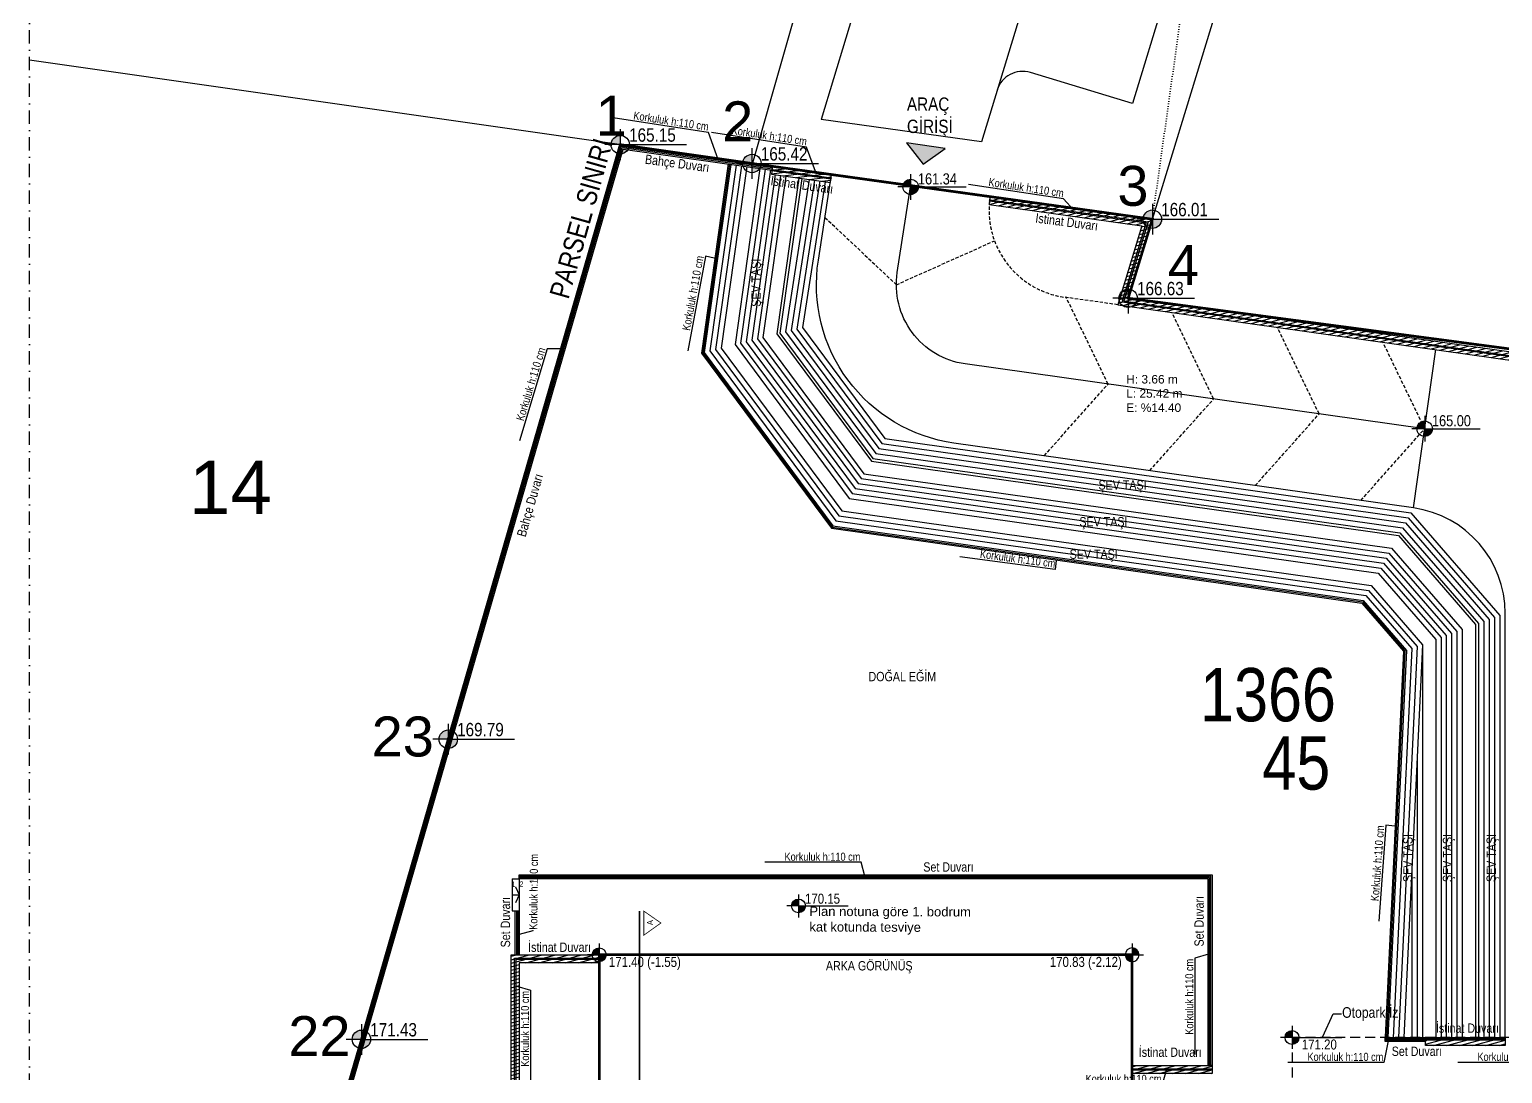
# Model space of a CAD drawing. Header units: millimetres. Extents: x 82776 to 137242, y 11666 to 27998.
# Drawn here: x 122756 to 124138, y 17439 to 18418 of the extents above; entities that cross this region are included whole.
import ezdxf
from ezdxf import colors
from ezdxf.entities.mleader import LeaderData, LeaderLine
from ezdxf.math import Vec2, Vec3
from ezdxf.xclip import XClip

# ---------------------------------------------------------------- set-up
doc = ezdxf.new("R2010")
doc.units = ezdxf.units.MM
doc.header["$XCLIPFRAME"] = 0
for name, pattern in [('( Hidden )', [0.375, 0.25, -0.125]), ('ACAD_ISO03W100', [30, 12, -18]), ('ACAD_ISO07W100', [3, 0, -3]), ('DASHDOT', [1, 0.5, -0.25, 0, -0.25]), ('DASHED', [15, 10, -5])]:
    doc.linetypes.add(name, pattern=pattern)
for name, color, linetype in [('0_IFC_Elevation_2', 31, 'Continuous'), ('0_IFC_Elevation_3', 21, 'Continuous'), ('0_IFC_Elevation_4', 11, 'Continuous'), ('0_IFC_Elevation_5', 252, 'Continuous'), ('0_IFC_Hatch', 250, 'Continuous'), ('0_IFC_Notation_Level_200', 160, 'Continuous'), ('0_IFC_Notation_Section_100', 10, 'Continuous'), ('0_IFC_Notation_Section_50', 10, 'Continuous'), ('0_IFC_Parsel Sınırı', 191, 'ACAD_ISO03W100'), ('0_IFC_Stair_Text', 221, 'Continuous'), ('0_IFC_Text_Explanation_200', 231, 'Continuous'), ('0_IFC_Text_Explanation_50', 231, 'Continuous'), ('2_IFC_Handrail', 181, 'Continuous'), ('2_IFC_Wall', 130, 'Continuous')]:
    doc.layers.add(name, color=color, linetype=linetype)
doc.layers.add('NADI', color=7, linetype='Continuous', lineweight=0)
doc.styles.add('IFC_TEXT', font='ARIALN.TTF')
doc.styles.get("Standard").update_dxf_attribs({"font": 'arial.ttf'})
pattern_1 = [(15, (-100433.742, -46815.495), (-3.2870019, 12.267258), [])]

# ---------------------------------------------------------------- blocks, each defined once
blk = doc.blocks.new('ARAZİYOLLAR_2')
at = {"layer": '0_IFC_Elevation_3'}
for p, q in [((5523.4, -2100.8, 3462.4), (5522.5, -1493.3, 3462.4)), ((6981.1, -1722.8, 3462.4), (5522.5, -1493.3, 3462.4)), ((7402.3, -2396.5, 3462.4), (5523.4, -2100.8, 3462.4)), ((5744.2, -2641.6, 3462.4), (5806.3, -2246.5, 3462.4)), ((7225.8, -2874.8, 3462.4), (5744.2, -2641.6, 3462.4))]:
    blk.add_line(p, q, dxfattribs=at)
at = {"layer": '0_IFC_Elevation_3', "elevation": 3462.4}
for points in [[(7173.7, 1739.5), (7275.5, -1220.8), (6969.7, -1488.8), (5323.7, -1261)], [(5322.3, -1259.6), (5327.5, 1479)], [(5325.1, -2776.6), (7366.3, -3099.2), (7447.8, -5209.8), (7326.5, -6140.6), (7380.1, -6150.2), (6895.9, -6999.5)]]:
    blk.add_lwpolyline(points, dxfattribs=at)
at = {"layer": '0_IFC_Elevation_3'}
blk.add_arc((5707.6, -2231, 3462.4), 100, 351.0568, 81.0568, dxfattribs=at)
at = {"layer": '0_IFC_Parsel Sınırı', "linetype": 'Continuous', "ltscale": 5, "const_width": 10, "elevation": 3462.4}
blk.add_lwpolyline([(5323.2, -760.4), (5322.3, -1259.6), (5325.1, -2776.6), (5018.8, -2728.2), (5032, -4366.9), (5024.5, -5117), (5019.3, -5645.1), (7326.4, -6140.9), (7306.8, -6222.6), (6955.6, -6856.3), (5972.9, -8325.1), (6123, -8355.3), (6103.7, -8389.3), (5666.1, -9177.7), (2891.3, -8408.4), (-1.4, -8102.4), (-301.4, -7769.4), (-295.7, -5423), (-290.7, -3181.4), (-205.1, -2247.2), (0, 0), (1862.5, -268.3), (3023.4, -433)], close=True, dxfattribs=at)
at = {"layer": '0_IFC_Parsel Sınırı'}
for p in [(1862.5, -268.3, 1023.5), (3023.4, -433, 934.4), (5323.2, -760.4), (5322.3, -1259.6, 613.8), (5018.8, -2728.2), (5325.1, -2776.6)]:
    blk.add_point(p, dxfattribs=at)
at = {"lineweight": 0, "style": 'IFC_TEXT', "oblique": 360}
blk.add_text('PARSEL SINIRI', height=75, rotation=352.277, dxfattribs=at).set_placement((4718.5, -649.2, 3462.4))
at = {"layer": '0_IFC_Parsel Sınırı'}
for s, p in [('22', (1762, -5.1, 1023.5)), ('23', (2919.1, -157.6, 934.4)), ('1', (5343.9, -664.6)), ('2', (5389.1, -1137.4, 613.8)), ('3', (5356.5, -2639.7)), ('4', (5088.6, -2868.7))]:
    blk.add_text(s, height=150, rotation=278.0307, dxfattribs=at).set_placement(p)
at = {"layer": '0_IFC_Parsel Sınırı', "lineweight": 35, "style": 'IFC_TEXT'}
for s, p in [('1366', (3484.1, -3217.2, 3462.4)), ('45', (3262.9, -3484.4, 3462.4))]:
    blk.add_text(s, height=200, rotation=278.0307, dxfattribs=at).set_placement(p)
at = {"layer": 'NADI'}
blk.add_text('14', height=200, rotation=278.0307, dxfattribs=at).set_placement((3724.4, 648.1, 443.8))
blk = doc.blocks.new('VP_GORUNUS YAZILARI')
at = {"layer": '0_IFC_Text_Explanation_50', "transparency": 33554687, "insert": (771.6, -3064.3), "char_height": 35, "attachment_point": 1, "style": 'IFC_TEXT'}
blk.add_mtext_dynamic_manual_height_columns('\\pxql;ARKA GÖRÜNÜŞ ', width=515.997, gutter_width=12.5, heights=[0], dxfattribs=at)
blk = doc.blocks.new('BLOK KESIT YERLERI')
at = {"layer": '0_IFC_Notation_Section_100', "linetype": 'DASHED', "const_width": 6}
blk.add_lwpolyline([(-5348.1, -614.3), (-5348.1, 1576.8)], dxfattribs=at)
at = {"layer": '0_IFC_Notation_Section_100', "ltscale": 3, "const_width": 3}
blk.add_lwpolyline([(-5332, 1576.8), (-5332, 1486.8), (-5268.1, 1532.4)], close=True, dxfattribs=at)
at = {"layer": '0_IFC_Notation_Section_50', "ltscale": 3, "insert": (-5298.1, 1496.5), "char_height": 22.5, "attachment_point": 7, "rotation": 89.9589, "style": 'IFC_TEXT'}
blk.add_mtext_dynamic_manual_height_columns('\\pxqc;A', width=74.846, gutter_width=364500, heights=[41.8], dxfattribs=at)
blk = doc.blocks.new('0_IFC_NOTATION_LEVEL_200')
at = {"layer": '0_IFC_Notation_Level_200'}
h = blk.add_hatch(color=256, dxfattribs=at)
h.dxf.hatch_style = 1
h.paths.add_polyline_path([(0, 0), (0, 576, 0.414214), (-576, 0)])
h.paths.add_polyline_path([(0, -576, 0.414214), (576, 0), (0, 0)])
for p, q in [((0, 960), (0, -960)), ((0, 0), (-960, 0)), ((0, 0), (4154, 0))]:
    blk.add_line(p, q, dxfattribs=at)
blk.add_circle((0, 0), 576, dxfattribs=at)
at = {"layer": '0_IFC_Notation_Level_200', "style": 'IFC_TEXT'}
for tag, p in [('LEVEL_ABOVE', (549, 185)), ('LEVEL_BELOW', (549, -1005))]:
    blk.add_attdef(tag, p, '', height=800, dxfattribs=at)
blk = doc.blocks.new('BLOK KOSE KOTLARI')
at = {"layer": '0_IFC_Notation_Level_200', "linetype": 'ACAD_ISO07W100', "lineweight": 0, "ltscale": 3, "elevation": -344179.3}
blk.add_lwpolyline([(2435.3, 5325.7), (2075.9, 2761.1)], dxfattribs=at)
ref = blk.add_blockref('0_IFC_NOTATION_LEVEL_200', (79.2, 3040.9, -348766.2), dxfattribs=dict(xscale=0.06, yscale=0.06, zscale=0.06))
ref.add_attrib('LEVEL_ABOVE', '165.15', (112.5, 3052, -348766.2), dxfattribs={"layer": '0_IFC_Notation_Level_200', "height": 50, "rotation": 0, "style": 'IFC_TEXT'})
ref = blk.add_blockref('0_IFC_NOTATION_LEVEL_200', (573.4, 2970.2, -348766.2), dxfattribs=dict(xscale=0.06, yscale=0.06, zscale=0.06))
ref.add_attrib('LEVEL_ABOVE', '165.42', (606.7, 2981.3, -348766.2), dxfattribs={"layer": '0_IFC_Notation_Level_200', "height": 50, "rotation": 0, "style": 'IFC_TEXT'})
ref = blk.add_blockref('0_IFC_NOTATION_LEVEL_200', (2075.9, 2761.1, -348766.2), dxfattribs=dict(xscale=0.06, yscale=0.06, zscale=0.06))
ref.add_attrib('LEVEL_ABOVE', '166.01', (2109.2, 2772.2, -348766.2), dxfattribs={"layer": '0_IFC_Notation_Level_200', "height": 50, "rotation": 0, "style": 'IFC_TEXT'})
ref = blk.add_blockref('0_IFC_NOTATION_LEVEL_200', (1985.2, 2464.6, -348766.2), dxfattribs=dict(xscale=0.06, yscale=0.06, zscale=0.06))
ref.add_attrib('LEVEL_ABOVE', '166.63', (2018.5, 2475.7, -348766.2), dxfattribs={"layer": '0_IFC_Notation_Level_200', "height": 50, "rotation": 0, "style": 'IFC_TEXT'})
ref = blk.add_blockref('0_IFC_NOTATION_LEVEL_200', (-566.2, 809.4, -348766.2), dxfattribs=dict(xscale=0.06, yscale=0.06, zscale=0.06))
ref.add_attrib('LEVEL_ABOVE', '169.79', (-532.9, 820.5, -348766.2), dxfattribs={"layer": '0_IFC_Notation_Level_200', "height": 50, "rotation": 0, "style": 'IFC_TEXT'})
ref = blk.add_blockref('0_IFC_NOTATION_LEVEL_200', (0, 0), dxfattribs=dict(xscale=0.045, yscale=0.045, zscale=0.045))
ref.add_attrib('LEVEL_BELOW', '171.40 (-1.55)', (36.8, -45.2), dxfattribs={"layer": '0_IFC_Notation_Level_200', "height": 37.5, "style": 'IFC_TEXT'})
ref = blk.add_blockref('0_IFC_NOTATION_LEVEL_200', (2000, 0), dxfattribs=dict(xscale=-0.045, yscale=0.045, zscale=0.045))
ref.add_attrib('LEVEL_BELOW', '170.83 (-2.12)', (1691.3, -45.2), dxfattribs={"layer": '0_IFC_Notation_Level_200', "height": 37.5, "style": 'IFC_TEXT'})
ref = blk.add_blockref('0_IFC_NOTATION_LEVEL_200', (-892.1, -317.1, -348677.2), dxfattribs=dict(xscale=0.06, yscale=0.06, zscale=0.06))
ref.add_attrib('LEVEL_ABOVE', '171.43', (-858.9, -306, -348677.2), dxfattribs={"layer": '0_IFC_Notation_Level_200', "height": 50, "rotation": 0, "style": 'IFC_TEXT'})
ref = blk.add_blockref('0_IFC_NOTATION_LEVEL_200', (2600, -310, -108.6), dxfattribs=dict(xscale=0.045, yscale=0.045, zscale=0.045))
ref.add_attrib('LEVEL_BELOW', '171.20', (2636.8, -355.2, -108.6), dxfattribs={"layer": '0_IFC_Notation_Level_200', "height": 37.5, "style": 'IFC_TEXT'})
blk = doc.blocks.new('OK')
at = {"layer": '0_IFC_Text_Explanation_50'}
h = blk.add_hatch(color=256, dxfattribs=at)
h.dxf.hatch_style = 1
h.paths.add_polyline_path([(90, 47.4), (0, 0), (44.1, -91.7)])
blk.add_lwpolyline([(90, 47.4), (0, 0), (44.1, -91.7), (90, 47.4)], dxfattribs=at)
blk = doc.blocks.new('VP BLOK YERLERİ')
at = {"layer": '0_IFC_Elevation_5', "linetype": '( Hidden )', "ltscale": 150, "elevation": 349592}
blk.add_lwpolyline([(6017.4, 998.9), (6017.4, 998.9), (6017.4, 1813.9), (4017.4, 1813.9), (4017.4, 998.9)], dxfattribs=at)
at = {"layer": '2_IFC_Wall', "color": 131, "lineweight": 80, "elevation": 349700.6}
blk.add_lwpolyline([(3417.4, 2123.9), (1417.4, 2123.9), (1417.4, 323.9), (3417.4, 323.9)], close=True, dxfattribs=at)
at = {"layer": '0_IFC_Text_Explanation_50'}
ml = blk.add_multileader_mtext('Standard', dxfattribs=at)
ml.set_content('Otopark İzi', color=256, style='IFC_TEXT')
ml.set_leader_properties()
ml.build(insert=Vec2(0, 0))
ml.multileader.update_dxf_attribs({"text_right_attachment_type": 6, "dogleg_length": 0.36})
ctx = ml.context
ctx.base_point, ctx.char_height, ctx.plane_origin = Vec3(4203.3, 1902.2, 349700.6), 40, Vec3(4042.6, 1766.7, 349700.6)
ctx.right_attachment = 6
notes = []
notes.append((ctx, [(0, (1, 1, 0), (4172, 1902.2, 349700.6), (1, 0), 31.4, [(0, [(4131, 1813.9, 349700.6)], 0, [])])]))
ctx.mtext.insert, ctx.mtext.flow_direction = Vec3(4205.3, 1927.7, 349700.6), 5
for ctx, leaders in notes:
    for number, flags, end, landing, length, lines in leaders:
        leader = LeaderData()
        leader.index, (leader.has_last_leader_line, leader.has_dogleg_vector, leader.attachment_direction) = number, flags
        leader.last_leader_point, leader.dogleg_vector, leader.dogleg_length = Vec3(end), Vec3(landing), length
        for number, points, colour, breaks in lines:
            line = LeaderLine()
            line.index, line.vertices, line.color, line.breaks = number, Vec3.list(points), colors.encode_raw_color(colour), breaks
            leader.lines.append(line)
        ctx.leaders.append(leader)
blk = doc.blocks.new('VP_SETLER')
at = {"layer": '0_IFC_Elevation_5'}
h = blk.add_hatch(dxfattribs=at)
h.set_pattern_fill('ANSI31', color=256, scale=4, angle=330)
h.set_pattern_definition([(15, (-100433.742, -46815.495), (-3.2870019, 12.267258), [])])
edge = h.paths.add_edge_path()
edge.add_line((1387.7, -195.1), (1384.4, -224.9))
edge.add_line((1384.4, -224.9), (1957.7, -304.7))
edge.add_line((1957.7, -304.7), (1867.1, -600.8))
edge.add_line((1867.1, -600.8), (4793.3, -1013.8))
edge.add_arc((4835.3, -716.8), 300, 261.9657, 339.8404)
edge.add_line((5116.9, -820.2), (5291.9, -343.5))
edge.add_arc((5855.1, -550.3), 600, 82.069, 159.8404, ccw=False)
edge.add_line((5937.9, 44), (6063.2, 385.3))
edge.add_line((6063.2, 385.3), (6625.1, 179))
edge.add_line((6625.1, 179), (6635.5, 207.2))
edge.add_line((6635.5, 207.2), (6045.4, 423.8))
edge.add_line((6045.4, 423.8), (5917.9, 76.6))
edge.add_arc((5855.1, -550.3), 630, 84.2792, 159.8404)
edge.add_line((5263.7, -333.2), (5088.7, -809.8))
edge.add_arc((4835.3, -716.8), 270, 261.9657, 339.8404, ccw=False)
edge.add_line((4797.5, -984.1), (1906.1, -576))
edge.add_line((1906.1, -576), (1996.7, -279.8))
edge.add_line((1996.7, -279.8), (1387.7, -195.1))
h = blk.add_hatch(dxfattribs=at)
h.set_pattern_fill('ANSI31', color=256, scale=4, angle=-30)
h.set_pattern_definition([(6.9406, (10.786, -16.677), (-1.53468, 12.60693), [])])
h.paths.add_polyline_path([(793.3, -112.3), (571.5, -80.9), (567.3, -110.6), (788.7, -142)])
h = blk.add_hatch(dxfattribs=at)
h.set_pattern_fill('ANSI31', color=256, scale=4, angle=-30)
h.set_pattern_definition(pattern_1)
h.paths.add_polyline_path([(-409.2, -3040.9), (-79.2, -3040.9), (-79.2, -3070.9), (-379.2, -3070.9), (-379.2, -4990.9), (-409.2, -4990.9)])
h = blk.add_hatch(dxfattribs=at)
h.set_pattern_fill('ANSI31', color=256, scale=4, angle=-30)
h.set_pattern_definition(pattern_1)
h.paths.add_polyline_path([(3021.4, -3350.9), (3320.8, -3350.9), (3320.8, -3380.9), (3021.4, -3380.9)])
h = blk.add_hatch(dxfattribs=at)
h.set_pattern_fill('ANSI31', color=256, scale=4, angle=-30)
h.set_pattern_definition(pattern_1)
h.paths.add_polyline_path([(2220.8, -3485.9), (1920.8, -3485.9), (1920.8, -3455.9), (2220.8, -3455.9)])
at = {"layer": '0_IFC_Hatch'}
h = blk.add_hatch(color=255, dxfattribs=at)
h.dxf.hatch_style = 1
edge = h.paths.add_edge_path()
edge.add_line((6629.5, 190.7), (6055.8, 401.3))
edge.add_line((6055.8, 401.3), (5929.6, 57.7))
edge.add_arc((5855.1, -550.3), 612.5, 83.0138, 159.501)
edge.add_line((5281.4, -335.8), (5105.1, -815.9))
edge.add_arc((4835.3, -716.8), 287.5, 261.9921, 339.8404, ccw=False)
edge.add_line((4795.2, -1001.5), (1882.9, -591.8))
edge.add_line((1882.9, -591.8), (1974, -294.3))
edge.add_line((1974, -294.3), (1385.8, -212.5))
edge.add_line((1385.8, -212.5), (1386.3, -207.5))
edge.add_line((1386.3, -207.5), (1980.5, -290.2))
edge.add_line((1980.5, -290.2), (1889.4, -587.6))
edge.add_line((1889.4, -587.6), (4795.9, -996.5))
edge.add_arc((4835.3, -716.8), 282.5, 261.9921, 339.8404)
edge.add_line((5100.5, -814.1), (5276.7, -334.1))
edge.add_arc((5855.1, -550.3), 617.5, 83.3819, 159.5023, ccw=False)
edge.add_line((5926.3, 63.1), (6052.8, 407.8))
edge.add_line((6052.8, 407.8), (6631.2, 195.4))
edge.add_line((6631.2, 195.4), (6629.5, 190.7))
h = blk.add_hatch(color=255, dxfattribs=at)
h.dxf.hatch_style = 1
h.paths.add_polyline_path([(569.8, -93.3), (791.4, -124.7), (790.6, -129.6), (569.1, -98.3)])
h = blk.add_hatch(color=255, dxfattribs=at)
h.dxf.hatch_style = 1
h.paths.add_polyline_path([(-396.7, -3053.4), (-79.2, -3053.4), (-79.2, -3058.4), (-391.7, -3058.4), (-391.7, -4990.9), (-396.7, -4990.9)])
h = blk.add_hatch(color=255, dxfattribs=at)
h.dxf.hatch_style = 1
h.paths.add_polyline_path([(3021.4, -3355.9), (3320.8, -3355.9), (3320.8, -3360.9), (3021.4, -3360.9)])
h = blk.add_hatch(color=255, dxfattribs=at)
h.dxf.hatch_style = 1
h.paths.add_polyline_path([(1920.8, -3468.4), (2220.8, -3468.4), (2220.8, -3473.4), (1920.8, -3473.4)])
at = {"layer": '0_IFC_Elevation_2'}
blk.add_lwpolyline([(1387.7, -195.1), (1384.4, -224.9), (1957.7, -304.7), (1867.1, -600.8), (4793.3, -1013.8, 0.353504), (5116.9, -820.2), (5291.9, -343.5, -0.352997), (5937.9, 44), (6063.2, 385.3), (6625.1, 179), (6635.5, 207.2), (6045.4, 423.8), (5917.9, 76.6, 0.342188), (5263.7, -333.2), (5088.7, -809.8, -0.353504), (4797.5, -984.1), (1906.1, -576), (1996.7, -279.8)], format="xyb", close=True, dxfattribs=at)
for points in [[(793.3, -112.3), (571.5, -80.9), (567.3, -110.6), (788.7, -142)], [(3021.4, -3350.9), (3320.8, -3350.9), (3320.8, -3380.9), (3021.4, -3380.9)]]:
    blk.add_lwpolyline(points, close=True, dxfattribs=at)
at = {"layer": '0_IFC_Elevation_2', "elevation": 346238.3}
for points in [[(-409.2, -3040.9), (-79.2, -3040.9), (-79.2, -3070.9), (-379.2, -3070.9), (-379.2, -4990.9), (-409.2, -4990.9)], [(2220.8, -3485.9), (1920.8, -3485.9), (1920.8, -3455.9), (2220.8, -3455.9)]]:
    blk.add_lwpolyline(points, close=True, dxfattribs=at)
at = {"layer": '0_IFC_Elevation_3'}
for points in [[(1867.1, -600.8), (4793.3, -1013.8, 0.353504), (5116.9, -820.2), (5291.9, -343.5, -0.414214), (6061.9, 12.9), (7397.6, -477.4, 0.336319), (7571, -424.4)], [(8113.6, -1379.4), (6136.7, -653.7, 0.414214), (5751.7, -831.9), (5680.1, -1027, -0.353504), (4709.5, -1607.9), (4176.7, -1532.7, 0.455907), (3720.8, -1928.8), (3720.8, -3350.9), (3320.8, -3350.9), (3320.8, -1759.4, 0.373714), (2976.7, -1363.4), (1252.3, -1120, -0.418431), (743.3, -433.5), (793.3, -112.3)]]:
    blk.add_lwpolyline(points, format="xyb", dxfattribs=at)
for points in [[(-406.2, -2755.9), (-406.2, -2875.9)], [(-406.2, -2755.9), (-379.2, -2755.9)], [(-379.2, -2755.9), (-379.2, -2875.9)], [(-406.2, -2815.9), (-379.2, -2815.9)], [(-392.7, -2785.9), (-379.2, -2815.9), (-392.7, -2845.9)], [(-406.2, -2875.9), (-379.2, -2875.9)]]:
    blk.add_lwpolyline(points, dxfattribs=at)
at = {"layer": '0_IFC_Elevation_4'}
for points in [[(571.5, -80.9), (0, 0), (-1496.2, -5164.9), (-1206.5, -5233.1), (-1203.1, -5218.5), (-1477.4, -5153.9), (10.8, -16.7), (569.4, -95.8)], [(-394.2, -3040.9), (-394.2, -2875.9), (-379.2, -2875.9), (-379.2, -3040.9)]]:
    blk.add_lwpolyline(points, dxfattribs=at)
for points in [[(2220.8, -2740.9), (2220.8, -3455.9), (2205.8, -3455.9), (2205.8, -2755.9), (-379.2, -2755.9), (-379.2, -2740.9)], [(2870.8, -3350.9), (3021.4, -3350.9), (3021.4, -3365.9), (2870.8, -3365.9)]]:
    blk.add_lwpolyline(points, close=True, dxfattribs=at)
at = {"layer": '0_IFC_Elevation_5'}
for points in [[(415.4, -74), (315.4, -779.5), (798.1, -1430.5), (2787.5, -1711.3), (2949.8, -1898.1), (2880.8, -3350.9)], [(435.2, -76.8), (336.4, -774.2), (809.2, -1411.9), (2797.7, -1692.6), (2970.1, -1891), (2900.8, -3351.8)], [(455, -79.6), (357.4, -768.9), (820.3, -1393.3), (2807.9, -1673.8), (2990.5, -1884), (2920.9, -3350.9)], [(474.8, -82.4), (378.3, -763.6), (831.3, -1374.6), (2818.1, -1655.1), (3010.9, -1876.9), (2940.9, -3350.9)], [(524.3, -89.4), (430.7, -750.3), (859, -1328), (2843.6, -1608.2), (3059.8, -1857), (3059.8, -3350.9)], [(544.1, -92.2), (451.6, -745), (870.1, -1309.4), (2853.8, -1589.4), (3079.8, -1849.5), (3079.8, -3350.9)], [(563.9, -95), (472.6, -739.6), (881.2, -1290.8), (2864, -1570.6), (3099.8, -1842), (3099.8, -3350.9)], [(581.6, -112.6), (493.5, -734.3), (892.3, -1272.1), (2874.2, -1551.9), (3119.8, -1834.6), (3119.8, -3350.9)], [(601.4, -115.5), (514.5, -729), (903.4, -1253.5), (2884.4, -1533.1), (3139.8, -1827.1), (3139.8, -3350.9)], [(621.2, -118.3), (535.5, -723.7), (914.4, -1234.9), (2894.6, -1514.4), (3159.8, -1819.6), (3159.8, -3350.9)], [(670.7, -125.3), (587.8, -710.4), (942.2, -1188.3), (2920.1, -1467.5), (3209.8, -1800.9), (3209.8, -3350.9)], [(681.6, -126.8), (599.4, -707.5), (948.2, -1178), (2925.7, -1457.2), (3220.8, -1796.8), (3220.8, -3350.9)], [(709.5, -130.8), (620.4, -702.3), (959.3, -1159.4), (2935.9, -1438.4), (3240.8, -1789.3), (3240.8, -3350.9)], [(729.3, -133.6), (641.5, -697.1), (970.4, -1140.8), (2946.1, -1419.6), (3260.8, -1781.9), (3260.8, -3350.9)], [(749.1, -136.4), (662.5, -691.9), (981.5, -1122.1), (2956.3, -1400.9), (3280.8, -1774.4), (3280.8, -3350.9)], [(768.9, -139.2), (683.6, -686.7), (992.6, -1103.5), (2966.5, -1382.1), (3300.8, -1766.9), (3300.8, -3350.9)], [(2976.7, -1363.4), (3060.5, -769.3)], [(3010.9, -1876.9), (3010.9, -3350.9)], [(2990.9, -2298.3), (2990.9, -3350.9)], [(2970.9, -2719.7), (2970.9, -3350.9)]]:
    blk.add_lwpolyline(points, dxfattribs=at)
blk.add_lwpolyline([(3018.6, -1066.3), (1294.2, -822.9, -0.418431), (1039.7, -479.6), (1089.7, -158.5)], format="xyb", dxfattribs=at)
at = {"layer": '0_IFC_Elevation_5', "linetype": '( Hidden )', "ltscale": 50, "elevation": -2528}
blk.add_lwpolyline([(1867.1, -600.8), (1666.3, -572.5, -0.41729), (1387.7, -195.1)], format="xyb", dxfattribs=at)
at = {"layer": '0_IFC_Elevation_5', "linetype": '( Hidden )', "ltscale": 50}
for points in [[(768.2, -273.3), (1036.1, -525.8), (1404.4, -360.9)], [(1590.7, -1167.7), (1830.4, -898.6), (1673.6, -573.5)], [(1986.8, -1223.6), (2226.5, -954.5), (2070.5, -631)], [(2382.9, -1279.5), (2622.5, -1010.4), (2466.5, -686.9)], [(2778.9, -1335.4), (3018.6, -1066.3), (2862.6, -742.8)]]:
    blk.add_lwpolyline(points, dxfattribs=at)
at = {"layer": '2_IFC_Handrail'}
blk.add_lwpolyline([(6629.5, 190.7), (6055.8, 401.3), (5929.6, 57.7, 0.346707), (5281.4, -335.8), (5105.1, -815.9, -0.353374), (4795.2, -1001.5), (1882.9, -591.8), (1974, -294.3), (1385.8, -212.5), (1386.3, -207.5), (1980.5, -290.2), (1889.4, -587.6), (4795.9, -996.5, 0.353374), (5100.5, -814.1), (5276.7, -334.1, -0.344915), (5926.3, 63.1), (6052.8, 407.8), (6631.2, 195.4)], format="xyb", close=True, dxfattribs=at)
for points in [[(-1205.4, -5228.2), (-1490, -5161.2), (3.6, -5.6), (570.8, -85.9)], [(-1204.2, -5223.3), (-1483.7, -5157.5), (7.2, -11.1), (570.1, -90.8)], [(405.5, -72.6), (305, -782.2), (792.5, -1439.8), (2782.4, -1720.7), (2939.6, -1901.6), (2870.8, -3350.4)], [(410.4, -73.3), (310.2, -780.9), (795.3, -1435.2), (2785, -1716), (2944.7, -1899.8), (2875.8, -3350.7)], [(2215.8, -3455.9), (2215.8, -2745.9), (-379.2, -2745.9)], [(2210.8, -3455.9), (2210.8, -2750.9), (-379.2, -2750.9)], [(-389.2, -2875.9), (-389.2, -3040.9)], [(-384.2, -2875.9), (-384.2, -3040.9)], [(2870.8, -3355.9), (3021.4, -3355.9)], [(2870.8, -3360.9), (3021.4, -3360.9)]]:
    blk.add_lwpolyline(points, dxfattribs=at)
for points in [[(569.8, -93.3), (791.4, -124.7), (790.6, -129.6), (569.1, -98.3)], [(-396.7, -3053.4), (-79.2, -3053.4), (-79.2, -3058.4), (-391.7, -3058.4), (-391.7, -4990.9), (-396.7, -4990.9)], [(3021.4, -3355.9), (3320.8, -3355.9), (3320.8, -3360.9), (3021.4, -3360.9)], [(1920.8, -3468.4), (2220.8, -3468.4), (2220.8, -3473.4), (1920.8, -3473.4)]]:
    blk.add_lwpolyline(points, close=True, dxfattribs=at)
at = {"rotation": 100.3593433704488}
blk.add_blockref('OK', (1136.5, -73.8), dxfattribs=at)
ref = blk.add_blockref('0_IFC_NOTATION_LEVEL_200', (1089.7, -158.5), dxfattribs=dict(xscale=0.05, yscale=0.05, zscale=0.05))
ref.add_attrib('LEVEL_ABOVE', '161.34', (1117.1, -149.3), dxfattribs={"layer": '0_IFC_Notation_Level_200', "height": 41.67, "style": 'IFC_TEXT'})
ref = blk.add_blockref('0_IFC_NOTATION_LEVEL_200', (3018.6, -1066.3), dxfattribs=dict(xscale=0.05, yscale=0.05, zscale=0.05))
ref.add_attrib('LEVEL_ABOVE', '165.00', (3046, -1057), dxfattribs={"layer": '0_IFC_Notation_Level_200', "height": 41.67, "style": 'IFC_TEXT'})
ref = blk.add_blockref('0_IFC_NOTATION_LEVEL_200', (668.7, -2857.2), dxfattribs=dict(xscale=0.045, yscale=0.045, zscale=0.045))
ref.add_attrib('LEVEL_ABOVE', '170.15', (693.3, -2848.9), dxfattribs={"layer": '0_IFC_Notation_Level_200', "height": 37.5, "rotation": 360, "style": 'IFC_TEXT'})
at = {"layer": '0_IFC_Notation_Level_200', "insert": (709.9, -2859.8), "char_height": 35, "attachment_point": 1, "rotation": 359.7961}
blk.add_mtext_dynamic_manual_height_columns('Plan notuna göre 1. bodrum kat kotunda tesviye', width=640.65, gutter_width=12.5, heights=[213.4], dxfattribs=at)
at = {"layer": '0_IFC_Stair_Text', "transparency": 33554687, "char_height": 20, "attachment_point": 3, "style": 'IFC_TEXT'}
for s, insert in [('1', (-393, -2765.7)), ('2', (-363, -2765.1))]:
    blk.add_mtext_dynamic_manual_height_columns(s, width=21.116, gutter_width=12.5, heights=[0], dxfattribs=dict(at, insert=insert))
at = {"layer": '0_IFC_Text_Explanation_200', "attachment_point": 1, "style": 'IFC_TEXT'}
for s, width, gutter_width, insert, char_height in [('ARAÇ GİRİŞİ', 275.985, 972000, (1075.8, 177.1, 7160.2), 50), ('\\pxt3;ŞEV TAŞI', 439.524, 12.5, (1794.5, -1259.6), 35), ('\\pxt3;ŞEV TAŞI', 439.524, 12.5, (1722.8, -1397.9), 35), ('\\pxt3;ŞEV TAŞI', 439.524, 12.5, (1686.2, -1519.5), 35), ('DOĞAL EĞİM', 511.412, 972000, (931.5, -1978.9), 35), ('Set Duvarı', 275.849, 972000, (1137.2, -2693.6), 35), ('İstinat Duvarı', 275.849, 972000, (-345.7, -2994.7, 346129.7), 35), ('İstinat Duvarı', 275.849, 972000, (3060.7, -3298.4, 346129.7), 35), ('İstinat Duvarı', 275.849, 972000, (1945.9, -3388.7, 346129.7), 35), ('Set Duvarı', 275.849, 972000, (2894.8, -3385.3), 35)]:
    blk.add_mtext_dynamic_manual_height_columns(s, width=width, gutter_width=gutter_width, heights=[0], dxfattribs=dict(at, insert=insert, char_height=char_height))
at = {"layer": '0_IFC_Text_Explanation_200', "char_height": 35, "attachment_point": 1, "style": 'IFC_TEXT'}
for s, width, gutter_width, insert, rotation in [('Bahçe Duvarı', 275.849, 972000, (95.8, -36.7), 352.4594), ('İstinat Duvarı', 275.849, 972000, (567.4, -116.8), 352.0511), ('İstinat Duvarı', 275.849, 972000, (1560.8, -257.2), 352.4594), ('\\pxt3;ŞEV TAŞI', 439.524, 12.5, (492.4, -608.4), 90), ('Bahçe Duvarı', 275.849, 972000, (-389, -1465.3), 74.1452), ('\\pxt3;ŞEV TAŞI', 439.524, 12.5, (2937.9, -2767.7), 90), ('\\pxt3;ŞEV TAŞI', 439.524, 12.5, (3086.8, -2767.7), 90), ('\\pxt3;ŞEV TAŞI', 439.524, 12.5, (3250.7, -2767.7), 90), ('Set Duvarı', 275.849, 972000, (-448.4, -3012.8), 90), ('Set Duvarı', 275.849, 972000, (2154.5, -3009.5), 90)]:
    blk.add_mtext_dynamic_manual_height_columns(s, width=width, gutter_width=gutter_width, heights=[0], dxfattribs=dict(at, insert=insert, rotation=rotation))
at = {"layer": '0_IFC_Text_Explanation_50', "insert": (1898.5, -864.5), "char_height": 32, "attachment_point": 1}
blk.add_mtext_dynamic_manual_height_columns('H: 3.66 m\\PL: 25.42 m\\PE: %14.40', width=511.412, gutter_width=972000, heights=[0], dxfattribs=at)
at = {"layer": '0_IFC_Text_Explanation_50'}
ml = blk.add_multileader_mtext('Standard', dxfattribs=at)
ml.set_content('Korkuluk h:110 cm', color=256, style='IFC_TEXT')
ml.set_leader_properties()
ml.build(insert=Vec2(0, 0))
ml.multileader.update_dxf_attribs({"text_right_attachment_type": 6, "dogleg_length": 0.36})
ctx = ml.context
ctx.base_point, ctx.char_height, ctx.plane_origin, ctx.plane_x_axis, ctx.plane_y_axis = Vec3(52.7, 109.4), 30, Vec3(272.1, -87), Vec3(0.988557, -0.150849), Vec3(0.150849, 0.988557)
ctx.right_attachment, ctx.text_align_type = 6, 2
notes = []
notes.append((ctx, [(1, (1, 1, 0), (330.6, 46), (-0.988557, 0.150849), 0.36, [(0, [(368.6, -59.7)], 0, [])])]))
ctx.mtext.insert, ctx.mtext.text_direction, ctx.mtext.rotation, ctx.mtext.alignment, ctx.mtext.flow_direction = Vec3(333.7, 81.9), Vec3(0.988557, -0.150849), 6.131759, 3, 5
ml = blk.add_multileader_mtext('Standard', dxfattribs=at)
ml.set_content('Korkuluk h:110 cm', color=256, style='IFC_TEXT')
ml.set_leader_properties()
ml.build(insert=Vec2(0, 0))
ml.multileader.update_dxf_attribs({"text_right_attachment_type": 6, "dogleg_length": 0.36})
ctx = ml.context
ctx.base_point, ctx.char_height, ctx.plane_origin, ctx.plane_x_axis, ctx.plane_y_axis = Vec3(421.6, 54.2), 30, Vec3(640.9, -142.2), Vec3(0.988557, -0.150849), Vec3(0.150849, 0.988557)
ctx.right_attachment, ctx.text_align_type = 6, 2
notes.append((ctx, [(1, (1, 1, 0), (699.4, -9.2), (-0.988557, 0.150849), 0.36, [(0, [(737.4, -114.9)], 0, [])])]))
ctx.mtext.insert, ctx.mtext.text_direction, ctx.mtext.rotation, ctx.mtext.alignment, ctx.mtext.flow_direction = Vec3(702.5, 26.7), Vec3(0.988557, -0.150849), 6.131759, 3, 5
ml = blk.add_multileader_mtext('Standard', dxfattribs=at)
ml.set_content('Korkuluk h:110 cm', color=256, style='IFC_TEXT')
ml.set_leader_properties()
ml.build(insert=Vec2(0, 0))
ml.multileader.update_dxf_attribs({"text_right_attachment_type": 6, "dogleg_length": 0.36})
ctx = ml.context
ctx.base_point, ctx.char_height, ctx.plane_origin, ctx.plane_x_axis, ctx.plane_y_axis = Vec3(1385.3, -140.4), 30, Vec3(1607.9, -276.2), Vec3(0.988557, -0.150849), Vec3(0.150849, 0.988557)
ctx.right_attachment, ctx.text_align_type = 6, 2
notes.append((ctx, [(1, (1, 1, 0), (1663.2, -203.7), (-0.988557, 0.150849), 0.36, [(0, [(1704.4, -249)], 0, [])])]))
ctx.mtext.insert, ctx.mtext.text_direction, ctx.mtext.rotation, ctx.mtext.alignment, ctx.mtext.flow_direction = Vec3(1666.3, -167.8), Vec3(0.988557, -0.150849), 6.131759, 3, 5
ml = blk.add_multileader_mtext('Standard', dxfattribs=at)
ml.set_content('Korkuluk h:110 cm', color=256, style='IFC_TEXT')
ml.set_leader_properties()
ml.build(insert=Vec2(0, 0))
ml.multileader.update_dxf_attribs({"text_right_attachment_type": 6, "dogleg_length": 0.36})
ctx = ml.context
ctx.base_point, ctx.char_height, ctx.plane_origin, ctx.plane_x_axis, ctx.plane_y_axis = Vec3(247.5, -694.5), 30, Vec3(316, -518), Vec3(0.182757, 0.983158), Vec3(-0.983158, 0.182757)
ctx.right_attachment, ctx.text_align_type = 6, 2
notes.append((ctx, [(1, (1, 1, 0), (319.8, -418.9), (-0.182757, -0.983158), 0.36, [(0, [(356.9, -426.5)], 0, [])])]))
ctx.mtext.insert, ctx.mtext.text_direction, ctx.mtext.rotation, ctx.mtext.alignment, ctx.mtext.flow_direction = Vec3(284, -414.6), Vec3(0.182757, 0.983158), 1.387006, 3, 5
ml = blk.add_multileader_mtext('Standard', dxfattribs=at)
ml.set_content('Korkuluk h:110 cm', color=256, style='IFC_TEXT')
ml.set_leader_properties()
ml.build(insert=Vec2(0, 0))
ml.multileader.update_dxf_attribs({"text_right_attachment_type": 6, "dogleg_length": 0.36})
ctx = ml.context
ctx.base_point, ctx.char_height, ctx.plane_origin, ctx.plane_x_axis, ctx.plane_y_axis = Vec3(-375.6, -1032.4), 30, Vec3(-202.5, -866.3), Vec3(0.289216, 0.957264), Vec3(-0.957264, 0.289216)
ctx.right_attachment, ctx.text_align_type = 6, 2
notes.append((ctx, [(1, (1, 1, 0), (-273.6, -766.3), (-0.289216, -0.957264), 0.36, [(0, [(-215.8, -766.9)], 0, [])])]))
ctx.mtext.insert, ctx.mtext.text_direction, ctx.mtext.rotation, ctx.mtext.alignment, ctx.mtext.flow_direction = Vec3(-308.7, -758.1), Vec3(0.289216, 0.957264), 1.277389, 3, 5
ml = blk.add_multileader_mtext('Standard', dxfattribs=at)
ml.set_content('Korkuluk h:110 cm', color=256, style='IFC_TEXT')
ml.set_leader_properties()
ml.build(insert=Vec2(0, 0))
ml.multileader.update_dxf_attribs({"text_right_attachment_type": 6, "dogleg_length": 0.36})
ctx = ml.context
ctx.base_point, ctx.char_height, ctx.plane_origin, ctx.plane_x_axis, ctx.plane_y_axis = Vec3(1353.1, -1535.9), 30, Vec3(1536.7, -1566.8), Vec3(0.991273, -0.131825), Vec3(0.131825, 0.991273)
ctx.right_attachment, ctx.text_align_type = 6, 2
notes.append((ctx, [(1, (1, 1, 0), (1632.2, -1594), (-0.991273, 0.131825), 0.36, [(0, [(1636.4, -1556.4)], 0, [])])]))
ctx.mtext.insert, ctx.mtext.text_direction, ctx.mtext.rotation, ctx.mtext.alignment, ctx.mtext.flow_direction = Vec3(1634.6, -1558), Vec3(0.991273, -0.131825), 6.150976, 3, 5
ml = blk.add_multileader_mtext('Standard', dxfattribs=at)
ml.set_content('Korkuluk h:110 cm', color=256, style='IFC_TEXT')
ml.set_leader_properties()
ml.build(insert=Vec2(0, 0))
ml.multileader.update_dxf_attribs({"text_right_attachment_type": 6, "dogleg_length": 0.36})
ctx = ml.context
ctx.base_point, ctx.char_height, ctx.plane_origin, ctx.plane_x_axis, ctx.plane_y_axis = Vec3(2831.4, -2836.4), 30, Vec3(2879.9, -2653.4), Vec3(0.072666, 0.997356), Vec3(-0.997356, 0.072666)
ctx.right_attachment, ctx.text_align_type = 6, 2
notes.append((ctx, [(1, (1, 1, 0), (2872.8, -2554.4), (-0.072666, -0.997356), 0.36, [(0, [(2910.4, -2557.9)], 0, [])])]))
ctx.mtext.insert, ctx.mtext.text_direction, ctx.mtext.rotation, ctx.mtext.alignment, ctx.mtext.flow_direction = Vec3(2836.7, -2554.1), Vec3(0.072666, 0.997356), 1.498066, 3, 5
ml = blk.add_multileader_mtext('Standard', dxfattribs=at)
ml.set_content('Korkuluk h:110 cm', color=256, style='IFC_TEXT')
ml.set_leader_properties()
ml.build(insert=Vec2(0, 0))
ml.multileader.update_dxf_attribs({"text_right_attachment_type": 6, "dogleg_length": 0.36})
ctx = ml.context
ctx.base_point, ctx.char_height, ctx.plane_origin, ctx.plane_x_axis, ctx.plane_y_axis = Vec3(-326.2, -2948.7), 30, Vec3(-422.4, -2872.9), Vec3(0.010061, 0.999949), Vec3(-0.999949, 0.010061)
ctx.right_attachment = 6
notes.append((ctx, [(1, (1, 1, 0), (-326.2, -2949), (0.010061, 0.999949), 0.36, [(0, [(-381.9, -2964.6)], 0, [])])]))
ctx.mtext.insert, ctx.mtext.text_direction, ctx.mtext.rotation, ctx.mtext.flow_direction = Vec3(-341.5, -2946.5), Vec3(0.010061, 0.999949), 1.560735, 5
ml = blk.add_multileader_mtext('Standard', dxfattribs=at)
ml.set_content('Korkuluk h:110 cm', color=256, style='IFC_TEXT')
ml.set_leader_properties()
ml.build(insert=Vec2(0, 0))
ml.multileader.update_dxf_attribs({"text_right_attachment_type": 6, "dogleg_length": 0.36})
ctx = ml.context
ctx.base_point, ctx.char_height, ctx.plane_origin, ctx.plane_x_axis, ctx.plane_y_axis = Vec3(619.1, -2672.7, 346238.3), 30, Vec3(828.1, -2790.5, 346238.3), Vec3(1, -0.000712), Vec3(0.000712, 1)
ctx.right_attachment, ctx.text_align_type = 6, 2
notes.append((ctx, [(1, (1, 1, 0), (903.4, -2693.6, 346238.3), (-1, 0.000712), 0.36, [(0, [(919.4, -2749.1, 346238.3)], 0, [])])]))
ctx.mtext.insert, ctx.mtext.text_direction, ctx.mtext.rotation, ctx.mtext.alignment, ctx.mtext.flow_direction = Vec3(901, -2657.6, 346238.3), Vec3(1, -0.000712), 6.282473, 3, 5
ml = blk.add_multileader_mtext('Standard', dxfattribs=at)
ml.set_content('Korkuluk h:110 cm', color=256, style='IFC_TEXT')
ml.set_leader_properties()
ml.build(insert=Vec2(0, 0))
ml.multileader.update_dxf_attribs({"text_right_attachment_type": 6, "dogleg_length": 0.36})
ctx = ml.context
ctx.base_point, ctx.char_height, ctx.plane_origin, ctx.plane_x_axis, ctx.plane_y_axis = Vec3(2135.3, -3337.8), 30, Vec3(2253.2, -3128.9), Vec3(0.000712, 1), Vec3(-1, 0.000712)
ctx.right_attachment, ctx.text_align_type = 6, 2
notes.append((ctx, [(1, (1, 1, 0), (2156.3, -3053.6), (-0.000712, -1), 0.36, [(0, [(2211.8, -3037.6)], 0, [])])]))
ctx.mtext.insert, ctx.mtext.text_direction, ctx.mtext.rotation, ctx.mtext.alignment, ctx.mtext.flow_direction = Vec3(2120.3, -3055.9), Vec3(0.000712, 1), 1.570084, 3, 5
ml = blk.add_multileader_mtext('Standard', dxfattribs=at)
ml.set_content('Korkuluk h:110 cm', color=256, style='IFC_TEXT')
ml.set_leader_properties()
ml.build(insert=Vec2(0, 0))
ml.multileader.update_dxf_attribs({"text_right_attachment_type": 6, "dogleg_length": 0.36})
ctx = ml.context
ctx.base_point, ctx.char_height, ctx.plane_origin, ctx.plane_x_axis, ctx.plane_y_axis = Vec3(-357.1, -3458.2), 30, Vec3(-433.5, -3249.2), Vec3(-0.000712, 1), Vec3(-1, -0.000712)
ctx.right_attachment, ctx.text_align_type = 6, 2
notes.append((ctx, [(1, (1, 1, 0), (-336.6, -3173.9), (0.000712, -1), 0.36, [(0, [(-392.1, -3157.9)], 0, [])])]))
ctx.mtext.insert, ctx.mtext.text_direction, ctx.mtext.rotation, ctx.mtext.alignment, ctx.mtext.flow_direction = Vec3(-372.6, -3176.3), Vec3(-0.000712, 1), 1.571509, 3, 5
ml = blk.add_multileader_mtext('Standard', dxfattribs=at)
ml.set_content('Korkuluk h:110 cm', color=256, style='IFC_TEXT')
ml.set_leader_properties()
ml.build(insert=Vec2(0, 0))
ml.multileader.update_dxf_attribs({"text_right_attachment_type": 6, "dogleg_length": 0.36})
ctx = ml.context
ctx.base_point, ctx.char_height, ctx.plane_origin, ctx.plane_x_axis, ctx.plane_y_axis = Vec3(2581.4, -3423.9, 346238.3), 30, Vec3(2790.4, -3505.5, 346238.3), Vec3(1, -0.000712), Vec3(0.000712, 1)
ctx.right_attachment, ctx.text_align_type = 6, 2
notes.append((ctx, [(1, (1, 1, 0), (2865.6, -3444.8, 346238.3), (-1, 0.000712), 0.36, [(0, [(2881.7, -3359.9, 346238.3)], 0, [])])]))
ctx.mtext.insert, ctx.mtext.text_direction, ctx.mtext.rotation, ctx.mtext.alignment, ctx.mtext.flow_direction = Vec3(2863.3, -3408.8, 346238.3), Vec3(1, -0.000712), 6.282473, 3, 5
ml = blk.add_multileader_mtext('Standard', dxfattribs=at)
ml.set_content('Korkuluk h:110 cm', color=256, style='IFC_TEXT')
ml.set_leader_properties()
ml.build(insert=Vec2(0, 0))
ml.multileader.update_dxf_attribs({"text_right_attachment_type": 6, "dogleg_length": 0.36})
ctx = ml.context
ctx.base_point, ctx.char_height, ctx.plane_origin, ctx.plane_x_axis, ctx.plane_y_axis = Vec3(3219.2, -3423.9, 346238.3), 30, Vec3(3428.2, -3505.5, 346238.3), Vec3(1, -0.000712), Vec3(0.000712, 1)
ctx.right_attachment, ctx.text_align_type = 6, 2
notes.append((ctx, [(1, (1, 1, 0), (3503.4, -3444.8, 346238.3), (-1, 0.000712), 0.36, [(0, [(3519.5, -3359.9, 346238.3)], 0, [])])]))
ctx.mtext.insert, ctx.mtext.text_direction, ctx.mtext.rotation, ctx.mtext.alignment, ctx.mtext.flow_direction = Vec3(3501.1, -3408.8, 346238.3), Vec3(1, -0.000712), 6.282473, 3, 5
ml = blk.add_multileader_mtext('Standard', dxfattribs=at)
ml.set_content('Korkuluk h:110 cm', color=256, style='IFC_TEXT')
ml.set_leader_properties()
ml.build(insert=Vec2(0, 0))
ml.multileader.update_dxf_attribs({"text_right_attachment_type": 6, "dogleg_length": 0.36})
ctx = ml.context
ctx.base_point, ctx.char_height, ctx.plane_origin, ctx.plane_x_axis, ctx.plane_y_axis = Vec3(1748.8, -3506.5), 30, Vec3(1957.9, -3430.2), Vec3(1, 0.000712), Vec3(-0.000712, 1)
ctx.right_attachment, ctx.text_align_type = 6, 2
notes.append((ctx, [(1, (1, 1, 0), (2033.1, -3527.1), (-1, -0.000712), 0.36, [(0, [(2049.2, -3471.6)], 0, [])])]))
ctx.mtext.insert, ctx.mtext.text_direction, ctx.mtext.rotation, ctx.mtext.alignment, ctx.mtext.flow_direction = Vec3(2030.7, -3491.1), Vec3(1, 0.000712), 0.000712, 3, 5
for ctx, leaders in notes:
    for number, flags, end, landing, length, lines in leaders:
        leader = LeaderData()
        leader.index, (leader.has_last_leader_line, leader.has_dogleg_vector, leader.attachment_direction) = number, flags
        leader.last_leader_point, leader.dogleg_vector, leader.dogleg_length = Vec3(end), Vec3(landing), length
        for number, points, colour, breaks in lines:
            line = LeaderLine()
            line.index, line.vertices, line.color, line.breaks = number, Vec3.list(points), colors.encode_raw_color(colour), breaks
            leader.lines.append(line)
        ctx.leaders.append(leader)
blk = doc.blocks.new('VAZIYET PLANI')
at = {"layer": '0_IFC_Notation_Section_50', "linetype": 'DASHDOT', "ltscale": 100}
blk.add_lwpolyline([(11583.7, 0), (0, 0), (0, 9738.9), (11583.7, 9738.9)], close=True, dxfattribs=at)
ref = blk.add_blockref('ARAZİYOLLAR_2', (720.3, 2186.1, -3462.4), dxfattribs=dict(rotation=81.96927943568697))
XClip(ref).set_block_clipping_path([(-2265.303593221, 407.7926608024), (-647.0130053807, -11062.3160780947), (8996.370837995, -9701.7537971335), (7378.0802501547, 1768.3549417636)])
for name, p in [('VP BLOK YERLERİ', (720.3, 2186.1, -3462.4)), ('VP_GORUNUS YAZILARI', (2216.9, 7350.9, -3462.4))]:
    blk.add_blockref(name, p)
blk.add_blockref('VP_SETLER', (2216.9, 7350.9))
for name, p in [('BLOK KOSE KOTLARI', (2137.6, 4310, 346238.3)), ('BLOK KESIT YERLERI', (7637.6, 2897.2, 346238.3))]:
    blk.add_blockref(name, p)

msp = doc.modelspace()

# ---------------------------------------------------------------- block references
at = {"xscale": 0.25, "yscale": 0.25, "zscale": 0.25}
msp.add_blockref('VAZIYET PLANI', (122756.1, 16472.4, -86559.6), dxfattribs=at)

doc.saveas('drawing.dxf')
